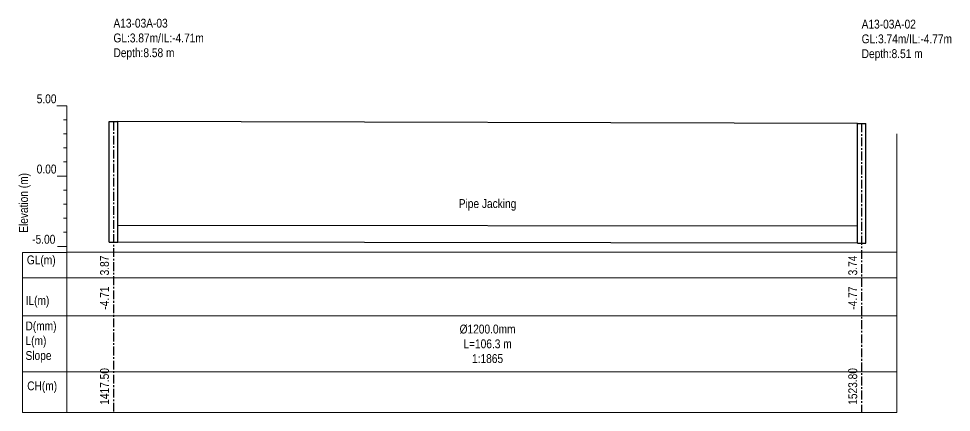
# Model space of a CAD drawing. Header units: metres. Extents: x -765 to 8757, y -99 to 211.
# Drawn here: x 5515.8 to 5648.3, y -33.6 to 22.4 of the extents above; entities that cross this region are included whole.
import ezdxf

# ---------------------------------------------------------------- set-up
doc = ezdxf.new("R2010")
doc.units = ezdxf.units.M
doc.header["$MEASUREMENT"] = 0
doc.linetypes.add('CENTER', pattern=[2, 1.25, -0.25, 0.25, -0.25])
doc.layers.add('PDF_PDF2_Geometry', color=253, linetype='Continuous', lineweight=9, true_color=0xababab)
doc.layers.add('PDF_Text', color=7, linetype='Continuous')
doc.layers.add('SM_PP_GRIDTEXT', color=7, linetype='Continuous', lineweight=5)
doc.styles.add('ALL', font='swissc.ttf')

# ---------------------------------------------------------------- blocks, each defined once
blk = doc.blocks.new('template')
at = {"layer": 'PDF_PDF2_Geometry'}
blk.add_line((0, 24.61), (0, 43.61), dxfattribs=at)
at = {"layer": 'SM_PP_GRIDTEXT'}
for p, q in [((0, 43.61), (-1.39, 43.61)), ((0, 0), (0, 43.61)), ((0, 41.61), (-0.46, 41.61)), ((0, 39.61), (-0.46, 39.61)), ((0, 37.61), (-0.46, 37.61)), ((0, 35.61), (-0.46, 35.61)), ((0, 33.61), (-1.37, 33.61)), ((0, 31.61), (-0.46, 31.61)), ((0, 29.61), (-0.46, 29.61)), ((0, 27.61), (-0.46, 27.61)), ((0, 25.61), (-0.46, 25.61)), ((-6.28, 22.76), (-6.28, 0)), ((0, 22.76), (-6.28, 22.76)), ((0, 23.61), (-1.3, 23.61)), ((-6.28, 19.12), (0, 19.12)), ((0, 13.73), (-6.28, 13.73)), ((-6.28, 0), (0, 0))]:
    blk.add_line(p, q, dxfattribs=at)
blk.add_lwpolyline([(-6.28, 5.78), (0, 5.78)], dxfattribs=at)
at = {"layer": 'PDF_Text', "char_height": 1.26, "attachment_point": 7, "style": 'ALL'}
for s, insert in [('5.00', (-4.26, 43.95)), ('0.00', (-4.26, 33.96)), ('-5.00', (-4.9, 23.97)), ('GL(m)', (-5.66, 20.67)), ('IL(m)', (-5.83, 14.91)), ('CH(m)', (-5.61, 2.76))]:
    blk.add_mtext(s, dxfattribs=dict(at, insert=insert))
at = {"layer": 'PDF_Text', "insert": (-5.12, 25.54), "char_height": 1.26, "attachment_point": 7, "rotation": 90, "style": 'ALL'}
blk.add_mtext('Elevation (m)', dxfattribs=at)
at = {"layer": 'PDF_Text', "insert": (-5.85, 7.08), "char_height": 1.26, "width": 12.5671, "attachment_point": 7, "style": 'ALL'}
blk.add_mtext('D(mm)\\P\\pxt2;L(m)\\P\\ptz;Slope', dxfattribs=at)

msp = doc.modelspace()

# ---------------------------------------------------------------- linework, layer by layer
for p, q in [((5635, -7.14), (5529.9, -7.02)), ((5635, -9.54), (5529.9, -9.42))]:
    msp.add_line(p, q)
at = {"layer": 'GROUND_ELEVATION', "color": 3}
msp.add_line((5635, 7.48), (5529.9, 7.74), dxfattribs=at)
at = {"layer": 'lines', "color": 8, "linetype": 'CENTER'}
for p, q in [((5529.3, 7.74), (5529.3, -33.61)), ((5635.6, 7.48), (5635.6, -33.61))]:
    msp.add_line(p, q, dxfattribs=at)
at = {"layer": 'Profile Manhole'}
for p, q in [((5528.7, -9.42), (5528.7, 7.74)), ((5528.7, 7.74), (5529.9, 7.74)), ((5529.9, -9.42), (5529.9, 7.74)), ((5635, -9.54), (5635, 7.48)), ((5635, 7.48), (5636.2, 7.48)), ((5636.2, -9.54), (5636.2, 7.48)), ((5528.7, -9.42), (5529.9, -9.42)), ((5635, -9.54), (5636.2, -9.54))]:
    msp.add_line(p, q, dxfattribs=at)
at = {"layer": 'SM_PP_GRIDTEXT'}
for p, q in [((5640.6, -33.6108), (5640.6, 6)), ((5522.6543, -10.8458), (5640.6, -10.8458)), ((5522.6543, -14.4882), (5640.6, -14.4882)), ((5522.6543, -19.878), (5640.6, -19.878)), ((5522.6543, -27.8324), (5640.6, -27.8324)), ((5522.6543, -33.6108), (5640.6, -33.6108))]:
    msp.add_line(p, q, dxfattribs=at)

# ---------------------------------------------------------------- block references
msp.add_blockref('template', (5522.6543, -33.6108))

# ---------------------------------------------------------------- texts
at = {"layer": 'ANNOTATION', "color": 7, "char_height": 1.26, "style": 'ALL'}
for s, insert, attachment_point in [('A13-03A-03\\PGL:3.87m/IL:-4.71m\\PDepth:8.58 m', (5529.3, 22.37), 1), ('A13-03A-02\\PGL:3.74m/IL:-4.77m\\PDepth:8.51 m', (5635.6, 22.24), 1), ('Pipe Jacking', (5582.45, -3.285), 2), ('Ø1200.0mm\\PL=106.3 m\\P1:1865', (5582.45, -21.13), 2)]:
    msp.add_mtext(s, dxfattribs=dict(at, insert=insert, attachment_point=attachment_point))
at = {"layer": 'PDF_text', "color": 7, "style": 'ALL'}
for s, p in [('3.87', (5528.66, -14.13)), ('3.74', (5634.96, -14.13)), ('-4.71', (5528.66, -19.01)), ('-4.77', (5634.96, -19.01)), ('1417.50', (5528.66, -32.53)), ('1523.80', (5634.96, -32.53))]:
    msp.add_text(s, height=1.26, rotation=90, dxfattribs=at).set_placement(p)

doc.saveas('drawing.dxf')
